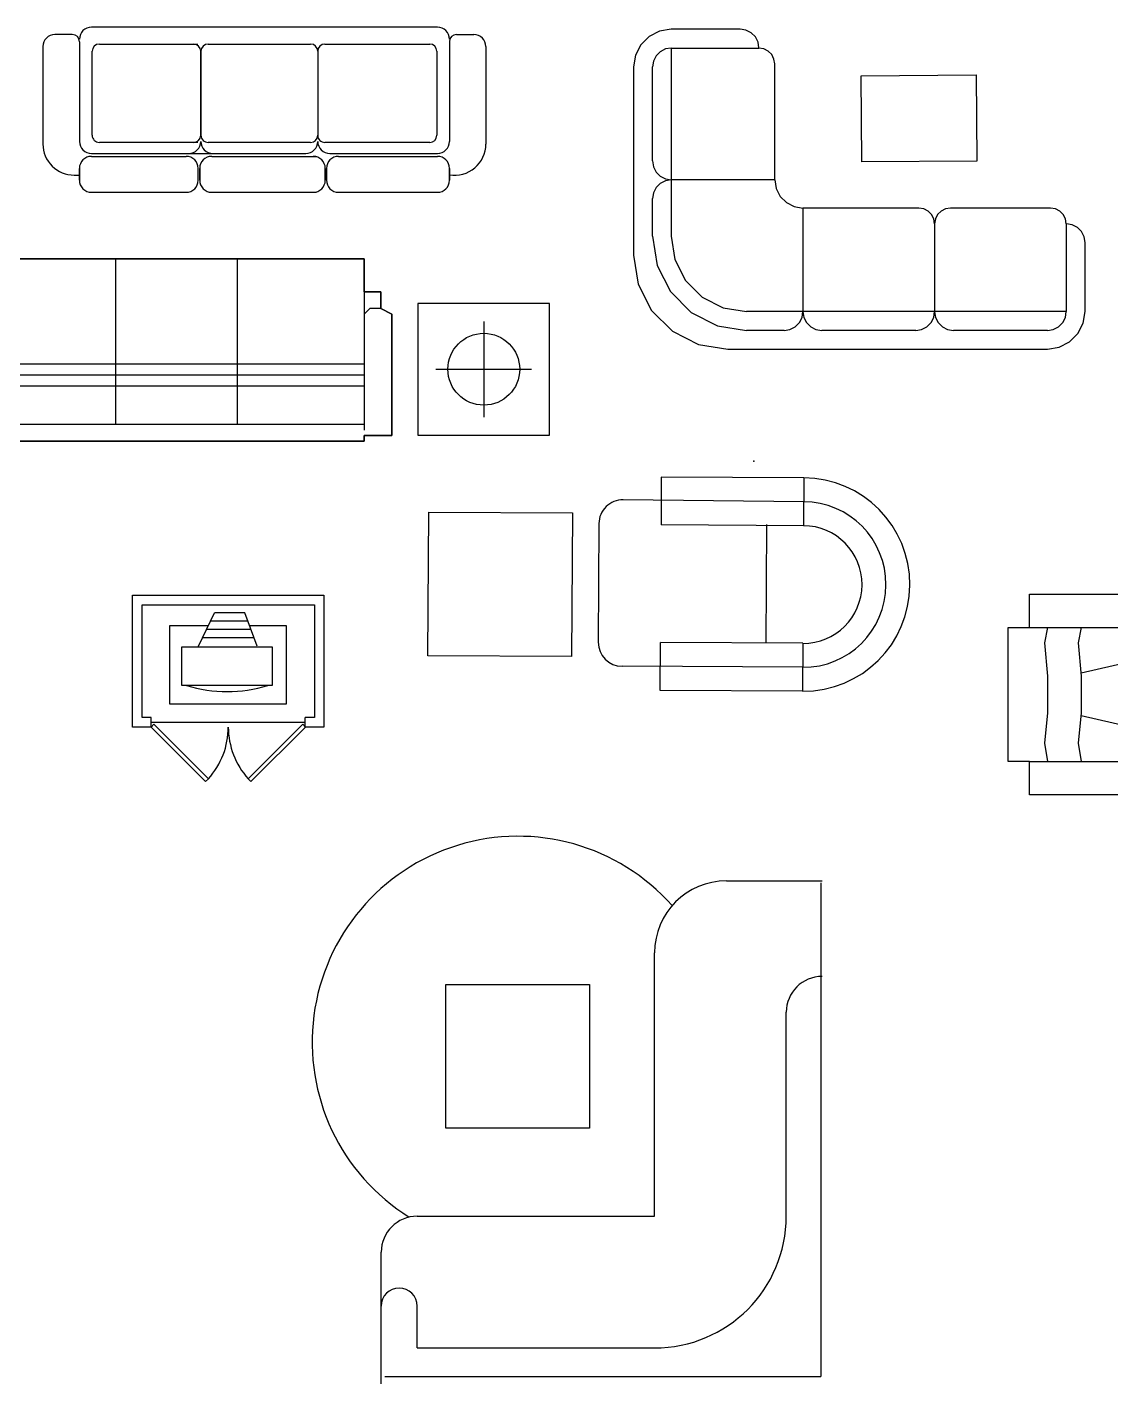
# Model space of a CAD drawing. Extents: x -42728 to 99010, y -18674 to 47645.
# Drawn here: x -33137 to -28610, y 9057 to 14722 of the extents above; entities that cross this region are included whole.
import ezdxf

# ---------------------------------------------------------------- set-up
doc = ezdxf.new("R2010")
doc.units = 0
doc.header["$LTSCALE"] = 100
doc.header["$MEASUREMENT"] = 0
doc.layers.get('0').update_dxf_attribs({"linetype": 'CONTINUOUS'})
for name, color, linetype in [('01', 3, 'CONTINUOUS'), ('DIM', 3, 'CONTINUOUS'), ('FURN', 7, 'CONTINUOUS'), ('HZ', 7, 'CONTINUOUS')]:
    doc.layers.add(name, color=color, linetype=linetype)

# ---------------------------------------------------------------- blocks, each defined once
blk = doc.blocks.new('A$C066F3332')
at = {"layer": 'DIM'}
for p, q in [((80.8, 1850), (488, 1850)), ((30.8, 1727.6), (30.8, 1800)), ((0, 1647.6), (0, 1097.8)), ((60.8, 1697.6), (477.6, 1697.6)), ((60.8, 1697.6), (477.6, 1697.6)), ((100.5, 1645.2), (451.5, 1645.2)), ((527.6, 1197.8), (527.6, 1647.6)), ((539.6, 1234.1), (539.6, 1647.6)), ((639.6, 1697.6), (589.6, 1697.6)), ((589.6, 1697.4), (639.6, 1697.4)), ((689.6, 1234.1), (689.6, 1647.6)), ((70.5, 1177.8), (70.5, 1615.2)), ((481.5, 1615.2), (481.5, 1177.8)), ((100.5, 1147.8), (451.5, 1147.8)), ((100.5, 1147.8), (451.5, 1147.8)), ((539.6, 704.7), (539.6, 1140.6)), ((639.6, 1184.1), (589.6, 1184.1)), ((589.6, 1183.8), (639.6, 1183.8)), ((639.6, 1179.1), (589.6, 1179.1)), ((689.6, 704.7), (689.6, 1140.6)), ((0, 1097.8), (0, 648)), ((70.5, 689.9), (70.5, 1117.8)), ((481.5, 1117.8), (481.5, 689.9)), ((527.6, 648), (527.6, 1097.8)), ((0, 679.2), (0, 202.5)), ((70.5, 235.5), (70.5, 646.8)), ((100.5, 659.9), (451.5, 659.9)), ((451.5, 658.8), (100.5, 658.8)), ((481.5, 646.8), (481.5, 235.5)), ((527.6, 202.5), (527.6, 679.2)), ((639.6, 654.8), (589.6, 654.8)), ((589.6, 654.7), (639.6, 654.7)), ((639.6, 648.5), (589.6, 648.5)), ((539.6, 202.3), (539.6, 598.5)), ((689.6, 202.3), (689.6, 598.5)), ((451.5, 205.5), (100.5, 205.5)), ((30.8, 122.4), (30.8, 50)), ((60.8, 152.5), (477.6, 152.5)), ((60.8, 152.4), (477.6, 152.4)), ((639.6, 152.4), (589.6, 152.4)), ((589.6, 152.3), (639.6, 152.3)), ((618, 130), (618, 150)), ((80.8, 0), (488, 0))]:
    blk.add_line(p, q, dxfattribs=at)
for centre, radius, start, end in [((80.8, 1800), 50, 90, 180), ((488, 1720), 130, 349.9788, 90), ((60.8, 1727.6), 30, 180, 270), ((50, 1647.6), 50, 90, 180), ((100.5, 1615.2), 30, 90, 180), ((451.5, 1615.2), 30, 0, 90), ((477.6, 1647.6), 50, 0, 90), ((589.6, 1647.6), 50, 90, 180), ((639.6, 1647.6), 50, 0, 90), ((477.6, 1197.8), 50, 270, 0), ((589.6, 1234.1), 50, 180, 270), ((639.6, 1234.1), 50, 270, 0), ((100.5, 1177.8), 30, 180, 270), ((100.5, 1117.8), 30, 90, 180), ((451.5, 1177.8), 30, 270, 0), ((451.5, 1117.8), 30, 0, 90), ((477.6, 1097.8), 50, 0, 90), ((589.6, 1129.1), 50, 90, 180), ((639.6, 1129.1), 50, 0, 90), ((100.5, 689.9), 30, 180, 270), ((451.5, 689.9), 30, 270, 0), ((477.6, 709.3), 50, 270, 0), ((589.6, 704.7), 50, 180, 270), ((639.6, 704.7), 50, 270, 0), ((100.5, 628.8), 30, 90, 180), ((451.5, 628.8), 30, 360, 90), ((477.6, 609.3), 50, 0, 90), ((589.6, 598.5), 50, 90, 180), ((639.6, 598.5), 50, 0, 90), ((100.5, 235.5), 30, 180, 270), ((451.5, 235.5), 30, 270, 0), ((50, 202.5), 50, 180, 270), ((477.6, 202.5), 50, 270, 0), ((589.6, 202.3), 50, 180, 270), ((639.6, 202.3), 50, 270, 0), ((60.8, 122.4), 30, 90, 180), ((488, 130), 130, 270, 0), ((80.8, 50), 50, 180, 270)]:
    blk.add_arc(centre, radius, start, end, dxfattribs=at)
blk = doc.blocks.new('2061')
at = {"layer": 'FURN'}
for p, q in [((-812, 812.4), (-1100, 812.4)), ((-1100, 733.8), (-733.9, 733.8)), ((-1100, 733.8), (-1100, -51.9)), ((-733.9, 733.8), (-733.9, 734.3)), ((-1257.2, 655.2), (-1257.1, -130.5)), ((-1178.6, 262.4), (-1178.6, 655.2)), ((-667.9, 183.8), (-667.9, 667.8)), ((-667.9, 183.8), (-1100, 183.8)), ((-1178.6, -51.9), (-1178.6, 105.2)), ((-66, 66), (-550, 66)), ((-550, 66), (-550, -366.2)), ((484, 66), (66, 66)), ((484, 66), (66, 66)), ((0, 0), (0, -366.1)), ((0, 0), (0, -366.1)), ((550, 0), (550, -366.1)), ((550.5, 0), (550, 0)), ((628.6, -366.1), (628.6, -78.1)), ((550, -366.1), (-785.7, -366.2)), ((-628.6, -444.7), (-785.7, -444.7)), ((-78.6, -444.7), (-471.4, -444.7)), ((471.4, -444.7), (78.6, -444.7)), ((471.4, -444.7), (78.6, -444.7)), ((-864.3, -523.3), (471.4, -523.3))]:
    blk.add_line(p, q, dxfattribs=at)
blk.add_lwpolyline([(173.7, 622.1), (176.6, 262.2), (-303.4, 258.3), (-306.3, 618.3)], close=True, dxfattribs=at)
at = {"layer": 'FURN', "linetype": 'Continuous'}
for points in [[(-1100, 812.4, 0), (-1148.6, 804.7, 0), (-1192.4, 782.4, 0), (-1227.2, 747.6, 0), (-1249.5, 703.8, 0), (-1257.2, 655.2, 0)], [(-733.9, 734.3, 0), (-737.7, 758.4, 0), (-748.8, 780.2, 0), (-766.1, 797.5, 0), (-787.9, 808.6, 0), (-812, 812.4, 0)], [(-1100, 733.8, 0), (-1124.3, 730, 0), (-1146.2, 718.8, 0), (-1163.6, 701.4, 0), (-1174.8, 679.5, 0), (-1178.6, 655.2, 0)], [(-667.9, 667.8, 0), (-671.1, 688.2, 0), (-680.5, 706.6, 0), (-695.1, 721.2, 0), (-713.5, 730.6, 0), (-733.9, 733.8, 0)], [(-1178.6, 262.4, 0), (-1174.7, 238.1, 0), (-1163.6, 216.2, 0), (-1146.2, 198.8, 0), (-1124.3, 187.7, 0), (-1100, 183.8, 0)], [(-1100, 183.8, 0), (-1124.3, 180, 0), (-1146.2, 168.8, 0), (-1163.6, 151.4, 0), (-1174.7, 129.5, 0), (-1178.6, 105.2, 0)], [(-667.9, 183.8, 0), (-662.1, 147.4, 0), (-645.4, 114.6, 0), (-619.3, 88.5, 0), (-586.4, 71.7, 0), (-550, 66, 0)], [(0, 0, 0), (-3.2, 20.4, 0), (-12.6, 38.8, 0), (-27.2, 53.4, 0), (-45.6, 62.8, 0), (-66, 66, 0)], [(66, 66, 0), (45.6, 62.8, 0), (27.2, 53.4, 0), (12.6, 38.8, 0), (3.2, 20.4, 0), (0, 0, 0)], [(66, 66, 0), (45.6, 62.8, 0), (27.2, 53.4, 0), (12.6, 38.8, 0), (3.2, 20.4, 0), (0, 0, 0)], [(550, 0, 0), (546.8, 20.4, 0), (537.4, 38.8, 0), (522.8, 53.4, 0), (504.4, 62.8, 0), (484, 66, 0)], [(550, 0, 0), (546.8, 20.4, 0), (537.4, 38.8, 0), (522.8, 53.4, 0), (504.4, 62.8, 0), (484, 66, 0)], [(628.6, -78.1, 0), (624.8, -53.9, 0), (613.7, -32.2, 0), (596.4, -14.9, 0), (574.6, -3.8, 0), (550.5, 0, 0)], [(-1178.6, -51.9, 0), (-1159.3, -173.3, 0), (-1103.5, -282.8, 0), (-1016.6, -369.7, 0), (-907.1, -425.5, 0), (-785.7, -444.7, 0)], [(-1100, -51.9, 0), (-1084.6, -149, 0), (-1040, -236.6, 0), (-970.4, -306.2, 0), (-882.8, -350.8, 0), (-785.7, -366.2, 0)], [(-1257.1, -130.5, 0), (-1237.9, -251.9, 0), (-1182.1, -361.4, 0), (-1095.2, -448.3, 0), (-985.7, -504.1, 0), (-864.3, -523.3, 0)], [(-628.6, -444.7, 0), (-604.3, -440.9, 0), (-582.4, -429.7, 0), (-565, -412.3, 0), (-553.8, -390.4, 0), (-550, -366.2, 0)], [(-550, -366.2, 0), (-546.1, -390.4, 0), (-535, -412.3, 0), (-517.6, -429.7, 0), (-495.7, -440.9, 0), (-471.4, -444.7, 0)], [(-78.6, -444.7, 0), (-54.3, -440.9, 0), (-32.4, -429.7, 0), (-15, -412.3, 0), (-3.8, -390.4, 0), (0, -366.1, 0)], [(0, -366.1, 0), (3.9, -390.4, 0), (15, -412.3, 0), (32.4, -429.7, 0), (54.3, -440.9, 0), (78.6, -444.7, 0)], [(0, -366.1, 0), (3.9, -390.4, 0), (15, -412.3, 0), (32.4, -429.7, 0), (54.3, -440.9, 0), (78.6, -444.7, 0)], [(471.4, -523.3, 0), (520, -515.6, 0), (563.8, -493.3, 0), (598.6, -458.5, 0), (620.9, -414.7, 0), (628.6, -366.1, 0)], [(471.4, -444.7, 0), (495.7, -440.9, 0), (517.6, -429.7, 0), (535, -412.3, 0), (546.2, -390.4, 0), (550, -366.1, 0)], [(471.4, -444.7, 0), (495.7, -440.9, 0), (517.6, -429.7, 0), (535, -412.3, 0), (546.2, -390.4, 0), (550, -366.1, 0)]]:
    blk.add_polyline3d(points, dxfattribs=at)
blk = doc.blocks.new('A$C2224774E')
at = {"linetype": 'ByBlock'}
for p, q in [((774, 623.1), (774, 761.6)), ((774, 761.6), (2343.3, 761.6)), ((1304.8, 761.6), (1304.8, 69.2)), ((1812.5, 761.6), (1812.5, 69.2)), ((2343.3, 761.6), (2343.3, 623.1)), ((704.7, 623.1), (774, 623.1)), ((704.7, 553.9), (704.7, 623.1)), ((774, 623.1), (774, 530.8)), ((2343.3, 623.1), (2412.6, 623.1)), ((2343.3, 623.1), (2343.3, 530.8)), ((2412.6, 623.1), (2412.6, 553.9)), ((658.6, 530.8), (704.7, 553.9)), ((658.6, 23.1), (658.6, 530.8)), ((704.7, 553.9), (750.9, 553.9)), ((750.9, 553.9), (774, 530.8)), ((774, 530.8), (774, 46.2)), ((2366.4, 553.9), (2343.3, 530.8)), ((2343.3, 530.8), (2343.3, 46.2)), ((2412.6, 553.9), (2366.4, 553.9)), ((2412.6, 553.9), (2458.7, 530.8)), ((2458.7, 530.8), (2458.7, 23.1)), ((774, 323.1), (2343.3, 323.1)), ((774, 277), (2343.3, 277)), ((774, 230.8), (2343.3, 230.8)), ((2343.3, 69.2), (774, 69.2)), ((774, 23.1), (658.6, 23.1)), ((774, 0), (774, 23.1)), ((2343.3, 0), (774, 0)), ((2458.7, 23.1), (2343.3, 23.1)), ((2343.3, 23.1), (2343.3, 0))]:
    blk.add_line(p, q, dxfattribs=at)
for p, q in [((774, 761.6), (774, 623.1)), ((2343.3, 761.6), (774, 761.6)), ((2343.3, 623.1), (2343.3, 761.6)), ((704.7, 623.1), (704.7, 553.9)), ((774, 623.1), (704.7, 623.1)), ((2412.6, 623.1), (2343.3, 623.1)), ((2412.6, 553.9), (2412.6, 623.1)), ((0, 575.3), (550, 575.3)), ((0, 25.3), (0, 575.3)), ((550, 575.3), (550, 25.3)), ((2567.3, 575.3), (2567.3, 25.3)), ((3117.3, 575.3), (2567.3, 575.3)), ((3117.3, 25.3), (3117.3, 575.3)), ((704.7, 553.9), (658.6, 530.8)), ((658.6, 530.8), (658.6, 23.1)), ((2458.7, 530.8), (2412.6, 553.9)), ((2458.7, 23.1), (2458.7, 530.8)), ((275, 500.3), (275, 100.3)), ((2842.3, 500.3), (2842.3, 100.3)), ((475, 300.3), (75, 300.3)), ((2642.3, 300.3), (3042.3, 300.3)), ((550, 25.3), (0, 25.3)), ((658.6, 23.1), (774, 23.4)), ((774, 23.4), (774, 0)), ((774, 0), (2343.3, 0)), ((2343.3, 23.1), (2458.7, 23.1)), ((2343.3, 0), (2343.3, 23.1)), ((2567.3, 25.3), (3117.3, 25.3))]:
    blk.add_line(p, q)
for centre in [(275, 300.3), (2842.3, 300.3)]:
    blk.add_circle(centre, 150)
blk = doc.blocks.new('A$C137A23AC')
for p, q in [((974.5, 894.4), (973.4, 694.4)), ((1569.6, 891.1), (974.5, 894.4)), ((1569.6, 891.1), (1568.5, 691.1)), ((1569.1, 791.1), (814.9, 799.4)), ((0, 148.1), (3.3, 748.1)), ((3.3, 748.1), (603.3, 744.8)), ((603.3, 744.8), (600, 144.8)), ((713.9, 699.9), (711.2, 204.7)), ((1568.5, 691.1), (973.4, 694.4)), ((1413.9, 696.1), (1411.2, 200.8)), ((969.6, 3.3), (970.7, 203.3)), ((1565.9, 200), (970.7, 203.3)), ((1565.9, 200), (1564.8, 0)), ((600, 144.8), (0, 148.1)), ((1565.3, 100), (810.6, 104.1)), ((1564.8, 0), (969.6, 3.3))]:
    blk.add_line(p, q)
for centre, radius, start, end in [((1567.2, 445.5), 445.6, 269.6866, 89.6866), ((813.9, 699.4), 100, 89.4229, 179.6866), ((1567.2, 445.5), 345.6, 269.6866, 89.6866), ((1567.2, 445.5), 245.6, 269.6866, 89.6866), ((811.2, 204.1), 100, 179.6866, 269.6866)]:
    blk.add_arc(centre, radius, start, end)
blk = doc.blocks.new('A$C08CE7557')
for p, q in [((0, 777.3), (800, 777.3)), ((0, 227.3), (0, 777.3)), ((40, 737.3), (760, 737.3)), ((40, 267.3), (40, 737.3)), ((760, 737.3), (760, 267.3)), ((800, 777.3), (800, 227.3)), ((275.8, 564.5), (343.3, 704.5)), ((469.5, 704.5), (343.3, 704.5)), ((520.7, 564.5), (469.5, 704.5)), ((156.5, 322.1), (156.5, 651)), ((156.5, 651), (317.5, 651)), ((495.1, 634.5), (309.5, 634.5)), ((482.3, 669.5), (326.4, 669.5)), ((489.1, 651), (641.4, 651)), ((641.4, 651), (641.4, 322.1)), ((508, 599.5), (292.6, 599.5)), ((206.3, 562), (584, 562)), ((206.3, 400.5), (206.3, 562)), ((584, 562), (584, 400.5)), ((584, 400.5), (206.3, 400.5)), ((641.4, 322.1), (156.5, 322.1)), ((78.5, 227.3), (0, 227.3)), ((78.5, 267.3), (40, 267.3)), ((78.5, 227.3), (78.5, 267.3)), ((78.5, 247.3), (721.5, 247.3)), ((89.9, 238.7), (78.5, 227.3)), ((78.5, 227.3), (305.8, 0)), ((317.2, 11.4), (89.9, 238.7)), ((483.6, 11.4), (711, 238.7)), ((722.3, 227.3), (495, 0)), ((711, 238.7), (722.3, 227.3)), ((760, 267.3), (721.5, 267.3)), ((721.5, 227.3), (721.5, 267.3)), ((800, 227.3), (721.5, 227.3)), ((305.8, 0), (317.2, 11.4)), ((495, 0), (483.6, 11.4))]:
    blk.add_line(p, q)
for centre, radius, start, end in [((395.7, 957.2), 581.8, 253.0449, 286.9551), ((78.5, 227.3), 321.9, 317.8705, 0), ((722.3, 227.3), 321.9, 180, 222.1295)]:
    blk.add_arc(centre, radius, start, end)
blk = doc.blocks.new('太师椅')
at = {"layer": '01'}
for p, q in [((-1507.9, -397.3), (-1025.3, -397.3)), ((-1507.9, -537), (-1507.9, -397.3)), ((-1025.3, -397.3), (-999.9, -448.1)), ((-999.9, -448.1), (-999.9, -498.9)), ((-999.9, -448.1), (-923.7, -448.1)), ((-923.7, -448.1), (-923.7, -537)), ((-999.9, -498.9), (-1025.3, -537)), ((-1596.8, -537), (-1507.9, -537)), ((-1596.8, -1095.8), (-1596.8, -537)), ((-1507.9, -537), (-923.7, -537)), ((-923.7, -537), (-771.3, -537)), ((-771.3, -537), (-758.6, -664)), ((-733.2, -562.4), (-415.7, -562.4)), ((-720.5, -664), (-733.2, -562.4)), ((-415.7, -562.4), (-403, -613.2)), ((-796.7, -613.2), (-1292, -727.5)), ((-403, -613.2), (-415.7, -740.2)), ((-758.6, -664), (-720.5, -664)), ((-669.7, -956.1), (-669.7, -676.7)), ((-415.7, -727.5), (-669.7, -676.7)), ((-415.7, -740.2), (-415.7, -892.6)), ((-796.7, -1019.6), (-1292, -905.3)), ((-415.7, -892.6), (-669.7, -956.1)), ((-415.7, -892.6), (-403, -1019.6)), ((-758.6, -968.8), (-771.3, -1095.8)), ((-720.5, -968.8), (-758.6, -968.8)), ((-733.2, -1070.4), (-720.5, -968.8)), ((-403, -1019.6), (-415.7, -1070.4)), ((-415.7, -1070.4), (-733.2, -1070.4)), ((-1507.9, -1095.8), (-1596.8, -1095.8)), ((-1507.9, -1095.8), (-923.7, -1095.8)), ((-1507.9, -1235.5), (-1507.9, -1095.8)), ((-999.9, -1133.9), (-1025.3, -1095.8)), ((-923.7, -1095.8), (-923.7, -1184.7)), ((-771.3, -1095.8), (-923.7, -1095.8)), ((-999.9, -1184.7), (-1025.3, -1235.5)), ((-999.9, -1184.7), (-999.9, -1133.9)), ((-923.7, -1184.7), (-999.9, -1184.7)), ((-1025.3, -1235.5), (-1507.9, -1235.5))]:
    blk.add_line(p, q, dxfattribs=at)
for points in [[(-1431.7, -537), (-1444.4, -600.5), (-1431.7, -740.2), (-1431.7, -892.6), (-1444.4, -1019.6), (-1431.7, -1095.8)], [(-1292, -537), (-1304.7, -600.5), (-1292, -740.2), (-1292, -892.6), (-1304.7, -1019.6), (-1292, -1095.8)], [(-784, -537), (-796.7, -600.5), (-784, -740.2), (-784, -892.6), (-796.7, -1019.6), (-784, -1095.8)]]:
    blk.add_lwpolyline(points, dxfattribs=at)
blk.add_lwpolyline([(-758.6, -956.1), (-758.6, -676.7), (-720.5, -676.7), (-720.5, -956.1)], close=True, dxfattribs=at)
blk = doc.blocks.new('A$C31D5139F')
at = {"layer": '01'}
blk.add_blockref('太师椅', (1596.8, 1235.5), dxfattribs=at)
blk = doc.blocks.new('A$C44003D15')
at = {"layer": '01'}
for p, q in [((1719.7, 2100), (2119.7, 2100)), ((2114, 2091.7), (2114, 31.1)), ((1419.7, 700), (1419.7, 1800)), ((547.5, 1667.4), (1147.5, 1667.4)), ((547.5, 1067.4), (547.5, 1667.4)), ((1147.5, 1667.4), (1147.5, 1067.4)), ((1969.7, 700), (1969.7, 1551.3)), ((1147.5, 1067.4), (547.5, 1067.4)), ((427.9, 700), (1419.7, 700)), ((277.9, 0), (277.9, 550)), ((427.9, 150), (427.9, 325)), ((427.9, 150), (1419.7, 150)), ((293.8, 31.1), (2114, 31.1))]:
    blk.add_line(p, q, dxfattribs=at)
for centre, radius, start, end in [((849.5, 1426.4), 860, 41.5438, 238.0929), ((1719.7, 1800), 300, 90, 180), ((2119.7, 1551.3), 150, 90, 180), ((427.9, 550), 150, 90, 180), ((1419.7, 700), 550, 270, 0), ((352.9, 325), 75, 0, 180)]:
    blk.add_arc(centre, radius, start, end, dxfattribs=at)

msp = doc.modelspace()

# ---------------------------------------------------------------- linework, layer by layer
msp.add_point((-30101.48524, 12909.70126))

# ---------------------------------------------------------------- block references
at = {"rotation": 270}
msp.add_blockref('A$C066F3332', (-33070.60477, 14722.16971), dxfattribs=at)
for name, p in [('A$C2224774E', (-34071.75124, 12993.42257)), ('A$C137A23AC', (-31462.45695, 11949.32498)), ('A$C08CE7557', (-32696.86536, 11572.56284)), ('A$C31D5139F', (-29039.60234, 11516.41005)), ('A$C44003D15', (-31935.85412, 9057.31334))]:
    msp.add_blockref(name, p)
at = {"layer": 'HZ', "color": 3}
msp.add_blockref('2061', (-29346.34233, 13900.87471), dxfattribs=at)

doc.saveas('drawing.dxf')
